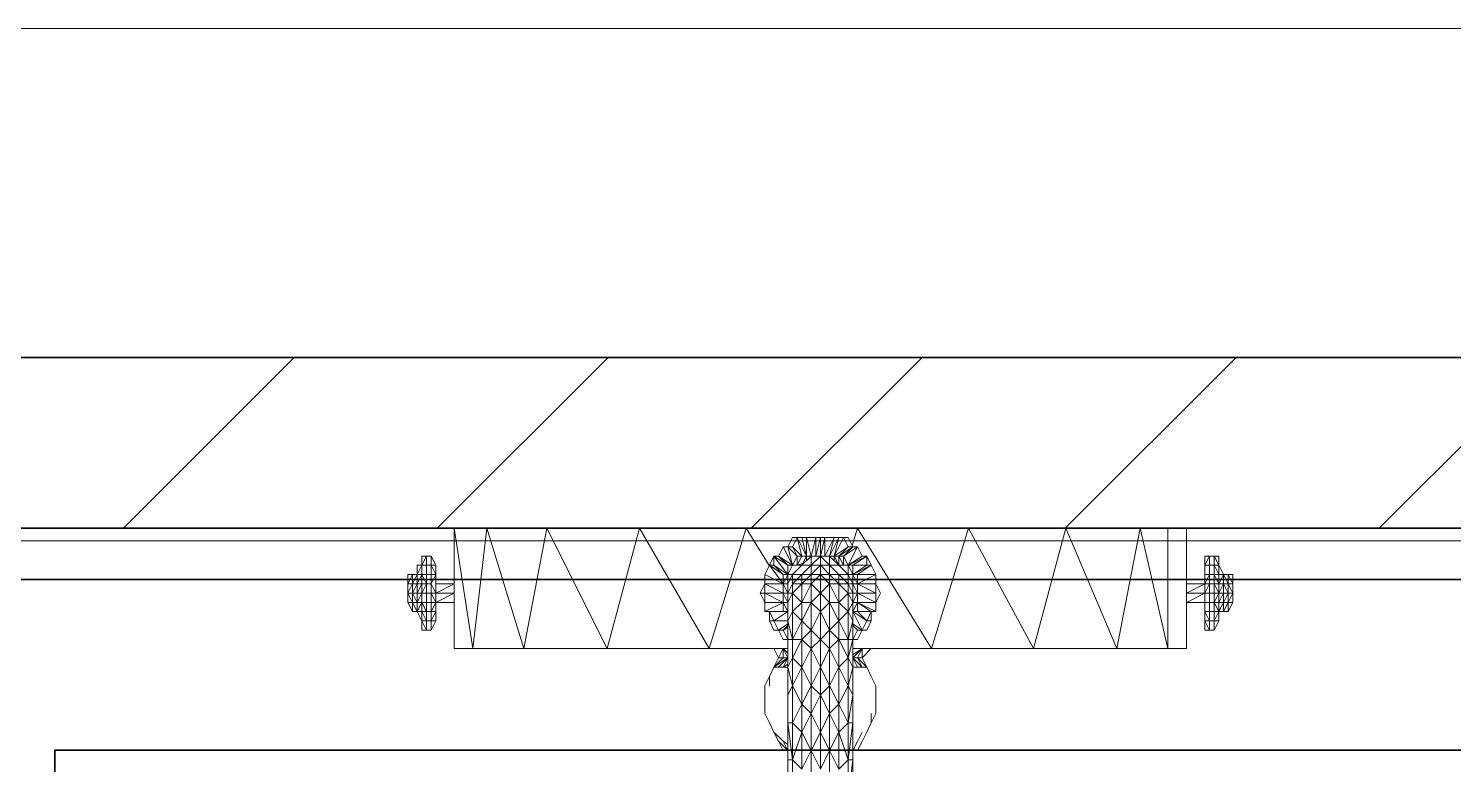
# Model space of a CAD drawing. Header units: millimetres. Extents: x 233224 to 234067, y -13631 to -11613.
# Drawn here: x 233767.53 to 233809.25, y -13567 to -13545.45 of the extents above; entities that cross this region are included whole.
import ezdxf

# ---------------------------------------------------------------- set-up
doc = ezdxf.new("R2010")
doc.units = ezdxf.units.MM
doc.header["$MEASUREMENT"] = 0
for name, color, linetype, lineweight, true_color in [('2D Drafting - General_Pen_No__4', 7, 'Continuous', 20, 0x029e21), ('Int - Furniture _Pen_No__4', 7, 'Continuous', 20, 0x029e21), ('Structural - Bearing_Pen_No__107', 7, 'Continuous', 13, 0xaaaaaa), ('Structural - Bearing_Pen_No__90', 7, 'Continuous', 20, 0x00bfbf)]:
    doc.layers.add(name, color=color, linetype=linetype, lineweight=lineweight, true_color=true_color)
doc.layers.add('Int - Furniture', color=7, linetype='Continuous')
doc.layers.add('Structural - Bearing', color=7, linetype='Continuous')
doc.layers.add('Structural - Bearing_Pen_No__27', color=7, linetype='Continuous', lineweight=35)
doc.layers.add('Structural - Bearing_Pen_No__7', color=7, linetype='Continuous', lineweight=35)

# ---------------------------------------------------------------- blocks, each defined once
blk = doc.blocks.new('Slab_13', base_point=(231084.73, -13713.4))
at = {"layer": 'Structural - Bearing_Pen_No__7', "linetype": 'Continuous', "flags": 128}
for points in [[(231084.73, -13713.4), (231084.74, -13113.4), (231784.74, -13113.41), (231784.73, -13713.41)], [(231134.73, -13663.4), (231734.73, -13663.41), (231734.73, -13163.41), (231134.73, -13163.4)]]:
    blk.add_lwpolyline(points, close=True, dxfattribs=at)
blk = doc.blocks.new('Slab_14', base_point=(231134.73, -13663.4))
at = {"layer": 'Structural - Bearing_Pen_No__7', "linetype": 'Continuous', "flags": 128}
blk.add_lwpolyline([(231134.73, -13663.4), (231134.73, -13163.4), (231734.73, -13163.41), (231734.73, -13663.41)], close=True, dxfattribs=at)
blk = doc.blocks.new('Wall_22', base_point=(231723.96, -13098.41))
at = {"layer": 'Structural - Bearing_Pen_No__107', "linetype": 'Continuous'}
h = blk.add_hatch(dxfattribs=at)
h.set_pattern_fill('COMMON_BRICK', color=256, style=0, pattern_type=2)
h.set_pattern_definition([(45, (0, 0), (-45.96194, 45.96194), [])])
h.paths.add_polyline_path([(230984.74, -13048.4), (230984.74, -13098.4), (231723.96, -13098.41), (231723.97, -13048.41)])
at = {"layer": 'Structural - Bearing_Pen_No__27', "linetype": 'Continuous', "flags": 128}
for points in [[(231723.97, -13048.41), (230984.74, -13048.4)], [(230984.74, -13098.4), (231723.96, -13098.41)]]:
    blk.add_lwpolyline(points, dxfattribs=at)
blk = doc.blocks.new('SAILOR AP1 D20-UZUNKOLLU_2')
at = {"layer": 'Int - Furniture _Pen_No__4', "linetype": 'Continuous'}
for p, q in [((13215.88, -813.96), (13218.6, -812.6)), ((13218.6, -811.24), (13221.31, -809.89)), ((13218.6, -812.6), (13221.31, -811.24)), ((13218.6, -811.24), (13221.31, -811.24)), ((13218.6, -812.6), (13218.6, -811.24)), ((13218.6, -812.6), (13221.31, -812.6)), ((13221.31, -813.96), (13218.6, -812.6)), ((13218.6, -813.96), (13218.6, -812.6)), ((13221.31, -811.24), (13224.02, -809.89)), ((13224.02, -809.89), (13221.31, -809.89)), ((13221.31, -810.57), (13221.31, -809.89)), ((13221.31, -811.24), (13221.31, -810.57)), ((13221.31, -812.6), (13224.02, -811.24)), ((13224.02, -811.24), (13221.31, -811.24)), ((13221.31, -812.6), (13221.31, -811.24)), ((13221.31, -812.6), (13224.02, -812.6)), ((13224.02, -813.96), (13221.31, -812.6)), ((13221.31, -813.96), (13221.31, -812.6)), ((13224.02, -809.89), (13224.02, -811.24)), ((13224.02, -809.89), (13226.74, -811.24)), ((13224.02, -809.89), (13226.74, -809.89)), ((13224.02, -811.24), (13224.02, -812.6)), ((13226.74, -811.24), (13224.02, -811.24)), ((13224.02, -811.24), (13226.74, -812.6)), ((13224.02, -812.6), (13224.02, -813.96)), ((13226.74, -813.96), (13224.02, -812.6)), ((13224.02, -812.6), (13226.74, -812.6)), ((13229.45, -809.89), (13226.74, -809.89)), ((13229.45, -811.24), (13226.74, -809.89)), ((13226.74, -811.24), (13226.74, -809.89)), ((13226.74, -811.24), (13229.45, -811.24)), ((13229.45, -812.6), (13226.74, -811.24)), ((13226.74, -812.6), (13226.74, -811.24)), ((13226.74, -812.6), (13229.45, -812.6)), ((13229.45, -813.96), (13226.74, -812.6)), ((13226.74, -813.96), (13226.74, -812.6)), ((13229.45, -811.24), (13229.45, -809.89)), ((13229.45, -812.6), (13229.45, -811.24)), ((13229.45, -812.6), (13232.16, -812.6)), ((13232.16, -813.96), (13229.45, -812.6)), ((13229.45, -813.96), (13229.45, -812.6)), ((13232.16, -813.96), (13232.16, -812.6)), ((13213.17, -815.31), (13215.88, -813.96)), ((13213.17, -815.31), (13213.17, -813.96)), ((13213.17, -813.96), (13215.88, -813.96)), ((13213.17, -815.31), (13213.17, -816.67)), ((13215.88, -815.31), (13213.17, -815.31)), ((13215.88, -816.67), (13213.17, -816.67)), ((13215.88, -818.02), (13213.17, -816.67)), ((13215.88, -815.31), (13218.6, -813.96)), ((13215.88, -813.96), (13218.6, -813.96)), ((13215.88, -815.31), (13215.88, -813.96)), ((13215.88, -815.31), (13218.6, -815.31)), ((13215.88, -816.67), (13215.88, -815.31)), ((13215.88, -816.67), (13218.6, -816.67)), ((13218.6, -818.02), (13215.88, -816.67)), ((13215.88, -818.02), (13215.88, -816.67)), ((13218.6, -815.31), (13221.31, -813.96)), ((13221.31, -813.96), (13218.6, -813.96)), ((13218.6, -815.31), (13218.6, -813.96)), ((13218.6, -815.31), (13218.6, -816.67)), ((13218.6, -815.31), (13221.31, -815.31)), ((13218.6, -816.67), (13221.31, -816.67)), ((13221.31, -818.02), (13218.6, -816.67)), ((13218.6, -818.02), (13218.6, -816.67)), ((13224.02, -813.96), (13221.31, -813.96)), ((13221.31, -815.31), (13221.31, -813.96)), ((13221.31, -815.31), (13224.02, -815.31)), ((13221.31, -816.67), (13221.31, -815.31)), ((13224.02, -816.67), (13221.31, -816.67)), ((13221.31, -818.02), (13221.31, -816.67)), ((13224.02, -816.67), (13221.31, -818.02)), ((13224.02, -813.96), (13224.02, -815.31)), ((13224.02, -813.96), (13226.74, -815.31)), ((13224.02, -813.96), (13226.74, -813.96)), ((13224.02, -815.31), (13224.02, -816.67)), ((13226.74, -815.31), (13224.02, -815.31)), ((13224.02, -818.02), (13226.74, -816.67)), ((13224.02, -818.02), (13224.02, -816.67)), ((13226.74, -816.67), (13224.02, -816.67)), ((13226.74, -815.31), (13229.45, -813.96)), ((13226.74, -813.96), (13229.45, -813.96)), ((13226.74, -815.31), (13226.74, -813.96)), ((13226.74, -815.31), (13229.45, -815.31)), ((13226.74, -815.31), (13226.74, -816.67)), ((13229.45, -818.02), (13226.74, -816.67)), ((13226.74, -816.67), (13229.45, -816.67)), ((13229.45, -813.96), (13232.16, -813.96)), ((13229.45, -815.31), (13229.45, -813.96)), ((13229.45, -815.31), (13232.16, -815.31)), ((13229.45, -815.31), (13229.45, -816.67)), ((13229.45, -818.02), (13232.16, -816.67)), ((13229.45, -816.67), (13232.16, -816.67)), ((13229.45, -818.02), (13229.45, -816.67)), ((13232.16, -813.96), (13234.88, -813.96)), ((13234.88, -815.31), (13232.16, -813.96)), ((13232.16, -815.31), (13232.16, -813.96)), ((13232.16, -815.31), (13234.88, -815.31)), ((13232.16, -816.67), (13232.16, -815.31)), ((13232.16, -818.02), (13234.88, -816.67)), ((13234.88, -816.67), (13232.16, -816.67)), ((13232.16, -818.02), (13232.16, -816.67)), ((13234.88, -815.31), (13234.88, -813.96)), ((13234.88, -815.31), (13234.88, -816.67)), ((13215.88, -818.02), (13218.6, -818.02)), ((13218.6, -818.02), (13221.31, -818.02)), ((13224.02, -823.45), (13221.31, -818.02)), ((13221.31, -823.44), (13221.31, -818.02)), ((13221.31, -818.02), (13224.02, -818.02)), ((13224.02, -818.02), (13224.02, -823.45)), ((13226.74, -823.45), (13224.02, -818.02)), ((13224.02, -818.02), (13229.45, -818.02)), ((13226.74, -823.45), (13226.74, -818.02)), ((13229.45, -818.02), (13232.16, -818.02)), ((13207.75, -828.88), (13243.02, -823.45)), ((13207.75, -823.45), (13243.02, -823.45)), ((13207.75, -828.88), (13207.75, -823.45)), ((13221.31, -823.45), (13221.31, -823.44)), ((13243.02, -823.45), (13243.02, -832.95)), ((13207.75, -828.88), (13243.02, -832.95)), ((13207.75, -843.8), (13207.75, -828.88)), ((13207.75, -843.8), (13243.02, -832.95)), ((13243.02, -832.95), (13243.02, -850.58)), ((13207.75, -843.8), (13243.02, -850.58)), ((13207.75, -868.22), (13207.75, -843.8)), ((13207.75, -868.22), (13243.02, -850.58)), ((13243.02, -850.58), (13243.02, -877.7)), ((13207.75, -868.22), (13243.02, -877.71)), ((13207.75, -898.06), (13207.75, -868.22)), ((13207.75, -898.06), (13243.02, -877.71)), ((13243.02, -877.71), (13243.02, -877.7)), ((13243.02, -877.71), (13243.02, -908.91)), ((13207.75, -898.06), (13243.02, -908.91)), ((13207.75, -921.12), (13207.75, -898.06)), ((13232.07, -915.65), (13243.02, -908.91)), ((13243.02, -908.91), (13243.02, -941.47)), ((13224.02, -912.98), (13221.31, -914.34)), ((13226.74, -914.34), (13224.02, -912.98)), ((13224.02, -914.34), (13224.02, -912.98)), ((13180.61, -919.77), (13183.33, -917.05)), ((13183.33, -917.05), (13180.61, -918.41)), ((13186.04, -915.7), (13183.33, -917.05)), ((13186.04, -915.7), (13188.75, -914.34)), ((13191.47, -914.34), (13188.75, -914.34)), ((13194.18, -914.34), (13191.47, -914.34)), ((13196.89, -914.34), (13194.18, -914.34)), ((13199.61, -915.7), (13196.89, -914.34)), ((13199.61, -915.7), (13196.89, -915.7)), ((13202.32, -917.05), (13199.61, -915.7)), ((13202.32, -917.05), (13202.32, -918.41)), ((13202.32, -917.05), (13205.03, -921.12)), ((13202.32, -917.05), (13205.03, -919.77)), ((13202.32, -917.05), (13205.03, -918.41)), ((13205.03, -918.41), (13207.75, -917.05)), ((13215.88, -915.7), (13213.17, -917.05)), ((13213.17, -917.05), (13213.17, -918.41)), ((13215.88, -917.05), (13213.17, -918.41)), ((13218.6, -915.7), (13215.88, -915.7)), ((13218.6, -915.7), (13215.88, -917.05)), ((13215.88, -917.05), (13215.88, -915.7)), ((13218.6, -921.12), (13215.88, -917.05)), ((13215.88, -921.12), (13215.88, -917.05)), ((13221.31, -914.34), (13218.6, -914.34)), ((13221.31, -919.77), (13218.6, -914.34)), ((13218.6, -919.77), (13218.6, -914.34)), ((13224.02, -914.34), (13221.31, -914.34)), ((13221.31, -919.77), (13224.02, -914.34)), ((13221.31, -919.77), (13221.31, -914.34)), ((13226.74, -914.34), (13224.02, -914.34)), ((13224.02, -919.77), (13226.74, -914.34)), ((13224.02, -919.77), (13224.02, -914.34)), ((13229.45, -914.34), (13226.74, -914.34)), ((13226.74, -919.77), (13229.45, -914.34)), ((13226.74, -919.77), (13226.74, -914.34)), ((13226.74, -919.77), (13232.16, -915.7)), ((13232.16, -915.7), (13229.45, -914.34)), ((13229.45, -919.77), (13232.16, -915.7)), ((13229.45, -921.12), (13234.88, -917.05)), ((13229.45, -921.12), (13232.16, -917.05)), ((13229.45, -919.77), (13232.16, -917.05)), ((13234.88, -917.05), (13232.16, -915.7)), ((13232.16, -917.05), (13232.16, -915.7)), ((13232.16, -921.12), (13234.88, -917.05)), ((13234.88, -917.05), (13232.16, -917.05)), ((13234.88, -918.41), (13234.88, -917.05)), ((13164.34, -921.12), (13175.19, -921.12)), ((13186.04, -921.12), (13175.19, -921.12)), ((13186.04, -921.12), (13175.19, -922.48)), ((13175.19, -922.48), (13175.19, -921.12)), ((13180.61, -918.41), (13177.9, -919.77)), ((13177.9, -921.12), (13180.61, -918.41)), ((13180.61, -919.77), (13177.9, -921.12)), ((13177.9, -919.77), (13177.9, -921.12)), ((13180.61, -919.77), (13179.71, -921.12)), ((13186.04, -921.12), (13194.18, -921.12)), ((13186.04, -922.48), (13186.04, -921.12)), ((13202.32, -921.12), (13194.18, -921.12)), ((13196.89, -922.48), (13194.18, -921.12)), ((13202.32, -921.12), (13196.89, -922.48)), ((13202.32, -918.41), (13202.32, -919.77)), ((13202.32, -918.41), (13205.03, -921.12)), ((13202.32, -919.77), (13202.32, -921.12)), ((13202.32, -919.77), (13203.22, -921.12)), ((13202.32, -919.77), (13205.03, -921.12)), ((13202.32, -921.12), (13210.46, -921.12)), ((13205.03, -922.48), (13202.32, -921.12)), ((13205.03, -918.41), (13205.03, -919.77)), ((13205.03, -918.41), (13207.75, -919.77)), ((13205.03, -919.77), (13205.03, -921.12)), ((13205.03, -921.12), (13207.75, -919.77)), ((13205.03, -919.77), (13207.75, -919.77)), ((13206.39, -921.12), (13207.75, -919.77)), ((13213.17, -918.41), (13210.46, -919.77)), ((13210.46, -919.77), (13210.46, -921.12)), ((13213.17, -919.77), (13210.46, -921.12)), ((13215.88, -921.12), (13210.46, -921.12)), ((13215.88, -921.12), (13210.46, -922.48)), ((13210.46, -922.48), (13210.46, -921.12)), ((13213.17, -918.41), (13213.17, -919.77)), ((13214.98, -921.12), (13213.17, -918.41)), ((13214.53, -921.12), (13213.17, -919.77)), ((13214.07, -921.12), (13213.17, -919.77)), ((13215.88, -921.12), (13221.31, -921.12)), ((13218.6, -922.48), (13215.88, -921.12)), ((13221.31, -919.77), (13218.6, -919.77)), ((13221.31, -919.77), (13218.6, -921.12)), ((13218.6, -921.12), (13218.6, -919.77)), ((13221.31, -921.12), (13224.02, -919.77)), ((13224.02, -919.77), (13221.31, -919.77)), ((13221.31, -921.12), (13221.31, -919.77)), ((13224.02, -921.12), (13221.31, -921.12)), ((13224.02, -922.48), (13221.31, -921.12)), ((13226.74, -919.77), (13224.02, -919.77)), ((13224.02, -921.12), (13226.74, -919.77)), ((13224.02, -921.12), (13224.02, -919.77)), ((13224.02, -921.12), (13226.74, -921.12)), ((13226.74, -922.48), (13224.02, -921.12)), ((13224.02, -921.12), (13224.02, -922.48)), ((13229.45, -919.77), (13226.74, -919.77)), ((13229.45, -921.12), (13226.74, -919.77)), ((13226.74, -921.12), (13226.74, -919.77)), ((13229.45, -921.12), (13226.74, -921.12)), ((13229.45, -922.48), (13226.74, -921.12)), ((13229.45, -921.12), (13229.45, -919.77)), ((13232.16, -921.12), (13229.45, -921.12)), ((13229.45, -921.12), (13232.16, -922.48)), ((13229.45, -921.12), (13229.45, -922.48)), ((13232.16, -922.48), (13234.88, -918.41)), ((13232.16, -921.12), (13234.88, -918.41)), ((13232.16, -922.48), (13237.59, -919.77)), ((13232.16, -922.48), (13237.59, -921.12)), ((13232.16, -921.12), (13232.16, -922.48)), ((13237.59, -919.77), (13234.88, -918.41)), ((13234.88, -923.84), (13237.59, -921.12)), ((13237.59, -921.12), (13237.59, -919.77)), ((13240.3, -922.48), (13237.59, -921.12)), ((13237.59, -922.48), (13237.59, -921.12)), ((13175.19, -922.48), (13164.34, -922.48)), ((13172.47, -925.19), (13175.19, -922.48)), ((13183.33, -925.19), (13172.47, -925.19)), ((13177.9, -927.91), (13172.47, -925.19)), ((13186.04, -922.48), (13175.19, -922.48)), ((13183.33, -925.19), (13175.19, -922.48)), ((13183.33, -925.19), (13177.9, -927.91)), ((13183.33, -925.19), (13186.04, -922.48)), ((13191.47, -925.19), (13183.33, -925.19)), ((13188.75, -927.91), (13183.33, -925.19)), ((13196.89, -922.48), (13186.04, -922.48)), ((13191.47, -925.19), (13186.04, -922.48)), ((13191.47, -925.19), (13188.75, -927.91)), ((13191.47, -925.19), (13196.89, -922.48)), ((13202.32, -925.19), (13191.47, -925.19)), ((13196.89, -927.91), (13191.47, -925.19)), ((13205.03, -922.48), (13196.89, -922.48)), ((13202.32, -925.19), (13196.89, -922.48)), ((13202.32, -925.19), (13196.89, -927.91)), ((13202.32, -925.19), (13205.03, -922.48)), ((13210.46, -925.19), (13202.32, -925.19)), ((13207.75, -927.91), (13202.32, -925.19)), ((13210.46, -922.48), (13205.03, -922.48)), ((13210.46, -925.19), (13205.03, -922.48)), ((13210.46, -925.19), (13207.75, -927.91)), ((13218.6, -922.48), (13210.46, -922.48)), ((13215.88, -925.19), (13210.46, -922.48)), ((13210.46, -925.19), (13210.46, -922.48)), ((13215.88, -925.19), (13210.46, -925.19)), ((13213.17, -927.91), (13210.46, -925.19)), ((13215.88, -925.19), (13213.17, -927.91)), ((13215.88, -925.19), (13218.6, -922.48)), ((13221.31, -925.19), (13215.88, -925.19)), ((13221.31, -927.91), (13215.88, -925.19)), ((13224.02, -922.48), (13218.6, -922.48)), ((13221.31, -925.19), (13218.6, -922.48)), ((13221.31, -925.19), (13224.02, -922.48)), ((13226.74, -925.19), (13221.31, -925.19)), ((13226.74, -927.91), (13221.31, -925.19)), ((13221.31, -925.19), (13221.31, -927.91)), ((13226.74, -922.48), (13224.02, -922.48)), ((13226.74, -925.19), (13224.02, -922.48)), ((13229.45, -922.48), (13226.74, -922.48)), ((13229.45, -925.19), (13226.74, -922.48)), ((13226.74, -925.19), (13226.74, -922.48)), ((13229.45, -925.19), (13226.74, -925.19)), ((13229.45, -927.91), (13226.74, -925.19)), ((13226.74, -925.19), (13226.74, -927.91)), ((13229.45, -922.48), (13232.16, -925.19)), ((13229.45, -925.19), (13229.45, -922.48)), ((13232.16, -927.91), (13229.45, -925.19)), ((13229.45, -925.19), (13229.45, -927.91)), ((13234.88, -923.84), (13232.16, -922.48)), ((13232.16, -922.48), (13232.16, -925.19)), ((13234.88, -925.19), (13232.16, -923.84)), ((13232.16, -923.84), (13234.88, -923.84)), ((13232.16, -923.84), (13232.84, -925.87)), ((13232.16, -925.19), (13234.88, -926.55)), ((13234.88, -927.91), (13232.16, -925.19)), ((13232.16, -927.91), (13232.16, -925.19)), ((13234.88, -925.19), (13237.59, -922.48)), ((13234.88, -923.84), (13237.59, -922.48)), ((13234.88, -926.55), (13240.3, -923.84)), ((13234.88, -925.19), (13240.3, -923.84)), ((13234.88, -925.19), (13234.88, -923.84)), ((13234.88, -926.55), (13240.3, -925.19)), ((13234.88, -926.55), (13234.88, -925.19)), ((13240.3, -923.84), (13237.59, -922.48)), ((13240.3, -923.84), (13240.3, -922.48)), ((13240.3, -925.19), (13240.3, -923.84)), ((13240.3, -926.55), (13240.3, -925.19)), ((13177.9, -927.91), (13167.05, -927.91)), ((13172.47, -930.62), (13177.9, -927.91)), ((13188.75, -927.91), (13177.9, -927.91)), ((13177.9, -927.91), (13183.33, -930.62)), ((13183.33, -930.62), (13188.75, -927.91)), ((13196.89, -927.91), (13188.75, -927.91)), ((13188.75, -927.91), (13194.18, -930.62)), ((13194.18, -930.62), (13196.89, -927.91)), ((13207.75, -927.91), (13196.89, -927.91)), ((13196.89, -927.91), (13202.32, -930.62)), ((13202.32, -930.62), (13207.75, -927.91)), ((13213.17, -927.91), (13207.75, -927.91)), ((13207.75, -927.91), (13210.46, -930.62)), ((13210.46, -930.62), (13213.17, -927.91)), ((13221.31, -927.91), (13213.17, -927.91)), ((13213.17, -927.91), (13218.6, -930.62)), ((13218.6, -930.62), (13221.31, -927.91)), ((13226.74, -927.91), (13221.31, -927.91)), ((13221.31, -927.91), (13224.02, -930.62)), ((13224.02, -930.62), (13226.74, -927.91)), ((13229.45, -927.91), (13226.74, -927.91)), ((13226.74, -927.91), (13229.45, -930.62)), ((13232.16, -927.91), (13229.45, -927.91)), ((13229.45, -927.91), (13232.16, -930.62)), ((13229.45, -930.62), (13229.45, -927.91)), ((13234.88, -927.91), (13232.16, -927.91)), ((13232.16, -927.91), (13234.88, -930.62)), ((13232.16, -930.62), (13232.16, -927.91)), ((13233.52, -926.55), (13234.88, -926.55)), ((13234.88, -927.91), (13240.3, -926.55)), ((13234.88, -926.55), (13240.3, -926.55)), ((13234.88, -926.55), (13234.88, -927.91)), ((13234.88, -927.91), (13240.3, -929.26)), ((13234.88, -930.62), (13234.88, -927.91)), ((13234.88, -929.26), (13240.3, -930.62)), ((13234.88, -929.26), (13240.3, -929.26)), ((13240.3, -929.26), (13240.3, -926.55)), ((13240.3, -930.62), (13240.3, -929.26)), ((13177.9, -933.33), (13167.05, -933.33)), ((13172.47, -930.62), (13183.33, -930.62)), ((13177.9, -933.33), (13172.47, -930.62)), ((13172.47, -936.05), (13177.9, -933.33)), ((13177.9, -933.33), (13183.33, -930.62)), ((13188.75, -933.33), (13177.9, -933.33)), ((13183.33, -936.05), (13177.9, -933.33)), ((13183.33, -930.62), (13194.18, -930.62)), ((13188.75, -933.33), (13183.33, -930.62)), ((13183.33, -936.05), (13188.75, -933.33)), ((13188.75, -933.33), (13194.18, -930.62)), ((13196.89, -933.33), (13188.75, -933.33)), ((13191.47, -936.05), (13188.75, -933.33)), ((13191.47, -936.05), (13196.89, -933.33)), ((13194.18, -930.62), (13202.32, -930.62)), ((13196.89, -933.33), (13194.18, -930.62)), ((13196.89, -933.33), (13202.32, -930.62)), ((13207.75, -933.33), (13196.89, -933.33)), ((13202.32, -936.05), (13196.89, -933.33)), ((13202.32, -930.62), (13210.46, -930.62)), ((13207.75, -933.33), (13202.32, -930.62)), ((13202.32, -936.05), (13207.75, -933.33)), ((13207.75, -933.33), (13210.46, -930.62)), ((13213.17, -933.33), (13207.75, -933.33)), ((13210.46, -936.05), (13207.75, -933.33)), ((13210.46, -930.62), (13218.6, -930.62)), ((13213.17, -933.33), (13210.46, -930.62)), ((13210.46, -936.05), (13213.17, -933.33)), ((13213.17, -933.33), (13218.6, -930.62)), ((13221.31, -933.33), (13213.17, -933.33)), ((13215.88, -936.05), (13213.17, -933.33)), ((13215.88, -936.05), (13221.31, -933.33)), ((13218.6, -930.62), (13224.02, -930.62)), ((13221.31, -933.33), (13218.6, -930.62)), ((13221.31, -933.33), (13224.02, -930.62)), ((13221.31, -936.05), (13226.74, -933.33)), ((13226.74, -933.33), (13221.31, -933.33)), ((13221.31, -936.05), (13221.31, -933.33)), ((13224.02, -930.62), (13229.45, -930.62)), ((13226.74, -933.33), (13224.02, -930.62)), ((13226.74, -933.33), (13229.45, -930.62)), ((13226.74, -936.05), (13229.45, -933.33)), ((13229.45, -933.33), (13226.74, -933.33)), ((13226.74, -936.05), (13226.74, -933.33)), ((13229.45, -933.33), (13232.16, -930.62)), ((13229.45, -930.62), (13232.16, -930.62)), ((13229.45, -933.33), (13229.45, -930.62)), ((13229.45, -936.05), (13232.16, -933.33)), ((13232.16, -933.33), (13229.45, -933.33)), ((13229.45, -936.05), (13229.45, -933.33)), ((13232.16, -933.33), (13234.88, -930.62)), ((13232.16, -930.62), (13234.88, -930.62)), ((13232.16, -933.33), (13232.16, -930.62)), ((13232.16, -936.05), (13234.88, -933.33)), ((13234.88, -933.33), (13232.16, -933.33)), ((13232.16, -933.33), (13232.16, -936.05)), ((13234.88, -930.62), (13240.3, -931.98)), ((13234.88, -930.62), (13240.3, -930.62)), ((13234.88, -933.33), (13234.88, -930.62)), ((13234.88, -931.98), (13240.3, -934.69)), ((13234.88, -931.98), (13240.3, -931.98)), ((13234.88, -934.69), (13234.88, -933.33)), ((13234.88, -933.33), (13240.3, -936.05)), ((13234.88, -933.33), (13240.3, -934.69)), ((13240.3, -931.98), (13240.3, -930.62)), ((13240.3, -934.69), (13240.3, -931.98)), ((13183.33, -936.05), (13172.47, -936.05)), ((13175.19, -938.76), (13172.47, -936.05)), ((13183.33, -936.05), (13175.19, -938.76)), ((13191.47, -936.05), (13183.33, -936.05)), ((13186.04, -938.76), (13183.33, -936.05)), ((13191.47, -936.05), (13186.04, -938.76)), ((13202.32, -936.05), (13191.47, -936.05)), ((13196.89, -938.76), (13191.47, -936.05)), ((13202.32, -936.05), (13196.89, -938.76)), ((13210.46, -936.05), (13202.32, -936.05)), ((13205.03, -938.76), (13202.32, -936.05)), ((13210.46, -936.05), (13205.03, -938.76)), ((13215.88, -936.05), (13210.46, -936.05)), ((13215.88, -936.05), (13210.46, -938.76)), ((13210.46, -938.76), (13210.46, -936.05)), ((13221.31, -936.05), (13215.88, -936.05)), ((13218.6, -938.76), (13215.88, -936.05)), ((13221.31, -936.05), (13218.6, -938.76)), ((13226.74, -936.05), (13221.31, -936.05)), ((13224.02, -938.76), (13221.31, -936.05)), ((13226.74, -936.05), (13224.02, -938.76)), ((13229.45, -936.05), (13226.74, -936.05)), ((13229.45, -936.05), (13226.74, -938.76)), ((13226.74, -938.76), (13226.74, -936.05)), ((13229.45, -938.76), (13232.16, -936.05)), ((13229.45, -938.76), (13229.45, -936.05)), ((13234.88, -934.69), (13232.16, -936.05)), ((13232.16, -937.4), (13234.88, -936.05)), ((13232.16, -936.05), (13234.88, -936.05)), ((13232.16, -938.76), (13232.16, -936.05)), ((13232.16, -938.76), (13234.88, -937.4)), ((13232.16, -937.4), (13234.88, -937.4)), ((13233.52, -934.69), (13234.88, -934.69)), ((13234.88, -934.69), (13237.59, -938.76)), ((13234.88, -936.05), (13234.88, -934.69)), ((13234.88, -934.69), (13240.3, -937.4)), ((13234.88, -934.69), (13240.3, -936.05)), ((13234.88, -936.05), (13237.59, -940.12)), ((13234.88, -937.4), (13234.88, -936.05)), ((13234.88, -936.05), (13237.59, -938.76)), ((13234.88, -937.4), (13237.59, -941.47)), ((13234.88, -937.4), (13237.59, -940.12)), ((13237.59, -938.76), (13240.3, -937.4)), ((13240.3, -936.05), (13240.3, -934.69)), ((13240.3, -937.4), (13240.3, -936.05)), ((13240.3, -938.76), (13240.3, -937.4)), ((13175.19, -938.76), (13164.34, -938.76)), ((13175.19, -940.12), (13164.34, -938.76)), ((13175.19, -940.12), (13164.35, -940.12)), ((13186.04, -938.76), (13175.19, -938.76)), ((13186.04, -940.12), (13175.19, -938.76)), ((13175.19, -940.12), (13175.19, -938.76)), ((13186.04, -940.12), (13175.19, -940.12)), ((13177.9, -940.12), (13177.9, -941.47)), ((13177.9, -940.12), (13180.61, -941.47)), ((13180.61, -942.83), (13177.9, -941.47)), ((13183.33, -942.83), (13180.61, -941.47)), ((13180.61, -942.83), (13183.33, -944.19)), ((13196.89, -938.76), (13186.04, -938.76)), ((13194.18, -940.12), (13186.04, -938.76)), ((13186.04, -940.12), (13186.04, -938.76)), ((13194.18, -940.12), (13186.04, -940.12)), ((13194.18, -940.12), (13196.89, -938.76)), ((13202.32, -940.12), (13194.18, -940.12)), ((13205.03, -938.76), (13196.89, -938.76)), ((13202.32, -940.12), (13196.89, -938.76)), ((13202.32, -940.12), (13205.03, -938.76)), ((13202.32, -942.83), (13205.03, -940.12)), ((13202.32, -940.12), (13202.32, -941.47)), ((13202.32, -941.47), (13205.03, -940.12)), ((13210.46, -940.12), (13202.32, -940.12)), ((13202.32, -944.19), (13205.03, -941.47)), ((13202.32, -942.83), (13205.03, -941.47)), ((13202.32, -941.47), (13202.32, -942.83)), ((13202.32, -944.19), (13205.03, -942.83)), ((13202.32, -942.83), (13202.32, -944.19)), ((13210.46, -938.76), (13205.03, -938.76)), ((13210.46, -940.12), (13205.03, -938.76)), ((13205.03, -940.12), (13205.03, -941.47)), ((13205.03, -940.12), (13207.75, -942.83)), ((13205.03, -941.47), (13205.03, -942.83)), ((13205.03, -941.47), (13207.75, -942.83)), ((13205.03, -942.83), (13207.75, -945.54)), ((13205.03, -942.83), (13207.75, -942.83)), ((13205.94, -940.12), (13207.75, -942.83)), ((13207.75, -963.18), (13207.75, -940.12)), ((13207.75, -963.18), (13243.02, -941.47)), ((13218.6, -938.76), (13210.46, -938.76)), ((13215.88, -940.12), (13210.46, -938.76)), ((13210.46, -940.12), (13210.46, -938.76)), ((13210.46, -940.12), (13210.46, -941.47)), ((13210.46, -940.12), (13213.17, -941.47)), ((13215.88, -940.12), (13210.46, -940.12)), ((13210.46, -941.47), (13213.17, -942.83)), ((13214.53, -940.12), (13213.17, -941.47)), ((13214.98, -940.12), (13213.17, -942.83)), ((13218.6, -940.12), (13213.17, -942.83)), ((13213.17, -941.47), (13213.17, -942.83)), ((13213.17, -942.83), (13213.17, -944.19)), ((13213.17, -942.83), (13215.88, -944.19)), ((13215.88, -940.12), (13218.6, -938.76)), ((13218.6, -940.12), (13215.88, -944.19)), ((13221.31, -940.12), (13215.88, -940.12)), ((13218.6, -941.47), (13215.88, -944.19)), ((13224.02, -938.76), (13218.6, -938.76)), ((13221.31, -940.12), (13218.6, -938.76)), ((13218.6, -940.12), (13218.6, -941.47)), ((13218.6, -940.12), (13221.31, -941.47)), ((13218.6, -941.47), (13218.6, -945.54)), ((13221.31, -941.47), (13218.6, -945.54)), ((13218.6, -941.47), (13221.31, -941.47)), ((13221.31, -941.47), (13218.6, -946.9)), ((13221.31, -940.12), (13224.02, -938.76)), ((13221.31, -940.12), (13221.31, -941.47)), ((13221.31, -940.12), (13224.02, -941.47)), ((13224.02, -940.12), (13221.31, -940.12)), ((13221.31, -941.47), (13221.31, -946.9)), ((13224.02, -941.47), (13221.31, -946.9)), ((13221.31, -941.47), (13224.02, -941.47)), ((13224.02, -940.12), (13226.74, -938.76)), ((13226.74, -938.76), (13224.02, -938.76)), ((13224.02, -940.12), (13224.02, -938.76)), ((13224.02, -940.12), (13224.02, -941.47)), ((13226.74, -940.12), (13224.02, -941.47)), ((13226.74, -940.12), (13224.02, -940.12)), ((13224.02, -941.47), (13224.02, -946.9)), ((13226.74, -941.47), (13224.02, -946.9)), ((13224.02, -941.47), (13226.74, -941.47)), ((13226.74, -940.12), (13229.45, -938.76)), ((13229.45, -938.76), (13226.74, -938.76)), ((13226.74, -940.12), (13226.74, -938.76)), ((13226.74, -940.12), (13226.74, -941.47)), ((13226.74, -941.47), (13229.45, -940.12)), ((13229.45, -940.12), (13226.74, -940.12)), ((13226.74, -941.47), (13226.74, -946.9)), ((13226.74, -941.47), (13229.45, -946.9)), ((13226.74, -941.47), (13229.45, -941.47)), ((13229.45, -940.12), (13232.16, -938.76)), ((13232.16, -938.76), (13229.45, -938.76)), ((13229.45, -940.12), (13229.45, -938.76)), ((13229.45, -940.12), (13229.45, -941.47)), ((13229.45, -940.12), (13232.16, -945.54)), ((13229.45, -940.12), (13232.16, -944.19)), ((13232.16, -940.12), (13229.45, -940.12)), ((13229.45, -941.47), (13229.45, -946.9)), ((13229.45, -941.47), (13232.16, -945.54)), ((13232.16, -938.76), (13234.88, -944.19)), ((13232.16, -940.12), (13232.16, -938.76)), ((13232.16, -938.76), (13234.88, -942.83)), ((13232.16, -938.76), (13237.59, -941.47)), ((13232.16, -940.12), (13232.16, -944.19)), ((13232.16, -940.12), (13234.88, -944.19)), ((13234.88, -942.83), (13237.59, -941.47)), ((13234.88, -944.19), (13234.88, -942.83)), ((13237.59, -940.12), (13240.3, -938.76)), ((13237.59, -940.12), (13237.59, -938.76)), ((13237.59, -941.47), (13237.59, -940.12)), ((13237.98, -939.92), (13243.02, -941.47)), ((13243.02, -941.47), (13243.02, -974.03)), ((13186.04, -945.54), (13183.33, -944.19)), ((13188.75, -946.9), (13186.04, -945.54)), ((13188.75, -945.54), (13186.04, -945.54)), ((13191.47, -946.9), (13188.75, -946.9)), ((13194.18, -946.9), (13191.47, -946.9)), ((13196.89, -946.9), (13194.18, -946.9)), ((13196.89, -946.9), (13199.61, -945.54)), ((13202.32, -944.19), (13199.61, -945.54)), ((13213.17, -944.19), (13215.88, -945.54)), ((13215.88, -945.54), (13215.88, -944.19)), ((13215.88, -944.19), (13218.6, -945.54)), ((13215.88, -945.54), (13218.6, -945.54)), ((13218.6, -945.54), (13218.6, -946.9)), ((13218.6, -946.9), (13221.31, -946.9)), ((13221.31, -946.9), (13224.02, -946.9)), ((13221.31, -946.9), (13224.02, -948.25)), ((13224.02, -948.25), (13226.74, -946.9)), ((13224.02, -946.9), (13226.74, -946.9)), ((13226.74, -946.9), (13229.45, -946.9)), ((13229.45, -946.9), (13232.16, -945.54)), ((13232.16, -945.54), (13232.16, -944.19)), ((13232.16, -945.54), (13234.88, -944.19)), ((13232.16, -944.19), (13234.88, -944.19)), ((13207.75, -963.18), (13243.02, -974.03)), ((13207.75, -993.02), (13207.75, -963.18)), ((13207.75, -993.02), (13243.02, -974.03)), ((13243.02, -974.03), (13243.02, -1002.52)), ((13207.75, -993.02), (13243.02, -1002.52)), ((13207.75, -1017.44), (13207.75, -993.02)), ((13207.75, -1017.44), (13243.02, -1002.52)), ((13243.02, -1002.52), (13243.02, -1024.23)), ((13207.75, -1017.44), (13243.02, -1024.23)), ((13207.75, -1032.37), (13207.75, -1017.44)), ((13207.75, -1032.37), (13243.02, -1024.23)), ((13243.02, -1024.23), (13243.02, -1032.37)), ((13207.75, -1032.37), (13243.02, -1032.37)), ((13207.75, -1037.79), (13207.75, -1032.37)), ((13243.02, -1032.37), (13243.02, -1035.07)), ((13243.02, -1037.79), (13207.75, -1037.79)), ((13221.31, -1037.79), (13221.31, -1043.21)), ((13221.31, -1037.79), (13224.02, -1043.21)), ((13224.02, -1037.79), (13226.74, -1043.21)), ((13224.02, -1043.21), (13224.02, -1037.79)), ((13226.74, -1037.79), (13226.74, -1037.8)), ((13226.74, -1037.8), (13226.74, -1043.21)), ((13243.02, -1035.07), (13243.02, -1037.79)), ((13215.88, -1043.21), (13213.17, -1043.21)), ((13213.17, -1044.58), (13213.17, -1043.21)), ((13215.88, -1043.21), (13213.17, -1044.58)), ((13213.17, -1045.93), (13213.17, -1044.58)), ((13215.88, -1044.58), (13213.17, -1044.58)), ((13213.17, -1045.93), (13215.88, -1047.28)), ((13213.17, -1045.93), (13215.88, -1045.93)), ((13215.88, -1044.58), (13215.88, -1043.21)), ((13215.88, -1043.21), (13218.6, -1043.21)), ((13218.6, -1043.21), (13215.88, -1044.58)), ((13218.6, -1044.58), (13215.88, -1044.58)), ((13215.88, -1044.58), (13215.88, -1045.93)), ((13215.88, -1045.93), (13215.88, -1047.28)), ((13218.6, -1045.93), (13215.88, -1045.93)), ((13215.88, -1045.93), (13218.6, -1047.28)), ((13221.31, -1043.21), (13218.6, -1043.21)), ((13218.6, -1044.58), (13218.6, -1043.21)), ((13218.6, -1045.93), (13218.6, -1044.58)), ((13221.31, -1044.58), (13218.6, -1044.58)), ((13218.6, -1045.93), (13218.6, -1047.28)), ((13218.6, -1045.93), (13221.31, -1045.93)), ((13221.31, -1045.93), (13218.6, -1047.28)), ((13224.02, -1043.21), (13221.31, -1043.21)), ((13221.31, -1043.21), (13221.31, -1044.58)), ((13224.02, -1044.58), (13221.31, -1044.58)), ((13221.31, -1044.58), (13221.31, -1045.93)), ((13221.31, -1045.93), (13224.02, -1045.93)), ((13221.31, -1045.93), (13221.31, -1047.28)), ((13221.31, -1045.93), (13224.02, -1047.28)), ((13226.74, -1043.21), (13224.02, -1043.21)), ((13224.02, -1043.21), (13226.74, -1044.58)), ((13224.02, -1044.58), (13224.02, -1043.21)), ((13224.02, -1044.58), (13226.74, -1044.58)), ((13224.02, -1045.93), (13224.02, -1044.58)), ((13224.02, -1045.93), (13226.74, -1045.93)), ((13226.74, -1045.93), (13224.02, -1047.28)), ((13224.02, -1047.28), (13224.02, -1045.93)), ((13229.45, -1043.21), (13226.74, -1043.21)), ((13226.74, -1043.21), (13226.74, -1044.58)), ((13229.45, -1044.58), (13226.74, -1043.21)), ((13226.74, -1045.93), (13226.74, -1044.58)), ((13229.45, -1044.58), (13226.74, -1044.58)), ((13229.45, -1045.93), (13226.74, -1045.93)), ((13226.74, -1045.93), (13226.74, -1047.28)), ((13229.45, -1045.93), (13226.74, -1047.28)), ((13229.45, -1044.58), (13229.45, -1043.21)), ((13232.16, -1043.21), (13229.45, -1043.21)), ((13229.45, -1045.93), (13229.45, -1044.58)), ((13232.16, -1044.58), (13229.45, -1044.58)), ((13229.45, -1045.93), (13229.45, -1047.28)), ((13232.16, -1045.93), (13229.45, -1045.93)), ((13232.16, -1045.93), (13229.45, -1047.28)), ((13232.16, -1043.21), (13232.16, -1044.58)), ((13234.88, -1043.21), (13232.16, -1043.21)), ((13234.88, -1044.58), (13232.16, -1043.21)), ((13232.16, -1044.58), (13232.16, -1045.93)), ((13234.88, -1044.58), (13232.16, -1044.58)), ((13232.16, -1045.93), (13234.88, -1045.93)), ((13232.16, -1045.93), (13232.16, -1047.28)), ((13234.88, -1045.93), (13232.16, -1047.28)), ((13234.88, -1043.21), (13234.88, -1044.58)), ((13234.88, -1045.93), (13234.88, -1044.58)), ((13234.88, -1045.93), (13234.88, -1047.28)), ((13218.6, -1047.28), (13215.88, -1047.28)), ((13218.6, -1047.28), (13218.6, -1048.65)), ((13221.31, -1048.65), (13218.6, -1047.28)), ((13221.31, -1047.28), (13218.6, -1047.28)), ((13218.6, -1048.65), (13218.6, -1050)), ((13221.31, -1048.65), (13218.6, -1048.65)), ((13218.6, -1048.65), (13221.31, -1050)), ((13221.31, -1050), (13218.6, -1050)), ((13218.6, -1050), (13221.31, -1051.36)), ((13221.31, -1047.28), (13221.31, -1048.65)), ((13224.02, -1048.65), (13221.31, -1047.28)), ((13224.02, -1047.28), (13221.31, -1047.28)), ((13221.31, -1048.65), (13221.31, -1050)), ((13224.02, -1048.65), (13221.31, -1048.65)), ((13221.31, -1048.65), (13224.02, -1050)), ((13221.31, -1050), (13221.31, -1051.36)), ((13224.02, -1050), (13221.31, -1050)), ((13221.31, -1050), (13224.02, -1051.36)), ((13221.31, -1051.36), (13224.02, -1051.36)), ((13226.74, -1048.65), (13224.02, -1047.28)), ((13226.74, -1047.28), (13224.02, -1047.28)), ((13224.02, -1048.65), (13224.02, -1047.28)), ((13226.74, -1048.65), (13224.02, -1048.65)), ((13226.74, -1048.65), (13224.02, -1050)), ((13224.02, -1050), (13224.02, -1048.65)), ((13226.74, -1050), (13224.02, -1050)), ((13226.74, -1050), (13224.02, -1051.36)), ((13224.02, -1051.36), (13224.02, -1050)), ((13226.74, -1051.36), (13224.02, -1051.36)), ((13229.45, -1047.28), (13226.74, -1047.28)), ((13226.74, -1047.28), (13226.74, -1048.65)), ((13229.45, -1048.65), (13226.74, -1047.28)), ((13229.45, -1048.65), (13226.74, -1048.65)), ((13226.74, -1048.65), (13226.74, -1050)), ((13229.45, -1048.65), (13226.74, -1050)), ((13226.74, -1050), (13226.74, -1050.67)), ((13229.45, -1050), (13226.74, -1050)), ((13229.45, -1050), (13226.74, -1051.36)), ((13226.74, -1050.67), (13226.74, -1051.36)), ((13229.45, -1051.36), (13226.74, -1051.36)), ((13229.45, -1047.28), (13229.45, -1048.65)), ((13232.16, -1047.28), (13229.45, -1047.28)), ((13232.16, -1047.28), (13229.45, -1048.65)), ((13229.45, -1048.65), (13229.45, -1050)), ((13229.45, -1050), (13229.45, -1051.36)), ((13234.88, -1047.28), (13232.16, -1047.28))]:
    blk.add_line(p, q, dxfattribs=at)
blk = doc.blocks.new('Beam_1', base_point=(225986.7, -13027.05))
at = {"layer": 'Structural - Bearing_Pen_No__90', "linetype": 'Continuous'}
for p, q in [((225986.7, -12952.05), (234060.92, -12952.05)), ((225986.7, -13102.05), (234060.92, -13102.05))]:
    blk.add_line(p, q, dxfattribs=at)

msp = doc.modelspace()

# ---------------------------------------------------------------- linework, layer by layer
at = {"layer": '2D Drafting - General_Pen_No__4', "linetype": 'Continuous'}
for p, q in [((234060.921, -13555.087), (233253.671, -13555.087)), ((234050.927, -13560.087), (233254.727, -13560.087))]:
    msp.add_line(p, q, dxfattribs=at)

# ---------------------------------------------------------------- block references
at = {"layer": 'Int - Furniture', "color": 104, "linetype": 'Continuous', "lineweight": 20, "true_color": 0x029e21, "xscale": 0.1, "yscale": 0.1, "zscale": 100, "rotation": 89.99962635528027}
msp.add_blockref('SAILOR AP1 D20-UZUNKOLLU_2', (233697.644, -14884.385), dxfattribs=at)
at = {"layer": 'Structural - Bearing', "color": 132, "lineweight": 20, "true_color": 0x00bfbf, "xscale": 0.1, "yscale": 0.1, "zscale": 0.1}
msp.add_blockref('Beam_1', (233253.499, -13552.949), dxfattribs=at)
at = {"layer": 'Structural - Bearing', "xscale": 0.1, "yscale": 0.1, "zscale": 0.1}
msp.add_blockref('Wall_22', (233827.226, -13560.084), dxfattribs=at)
at = {"layer": 'Structural - Bearing', "linetype": 'Continuous', "xscale": 0.1, "yscale": 0.1, "zscale": 0.1}
for name, p in [('Slab_13', (233763.302, -13621.584)), ('Slab_14', (233768.302, -13616.584))]:
    msp.add_blockref(name, p, dxfattribs=at)

doc.saveas('drawing.dxf')
